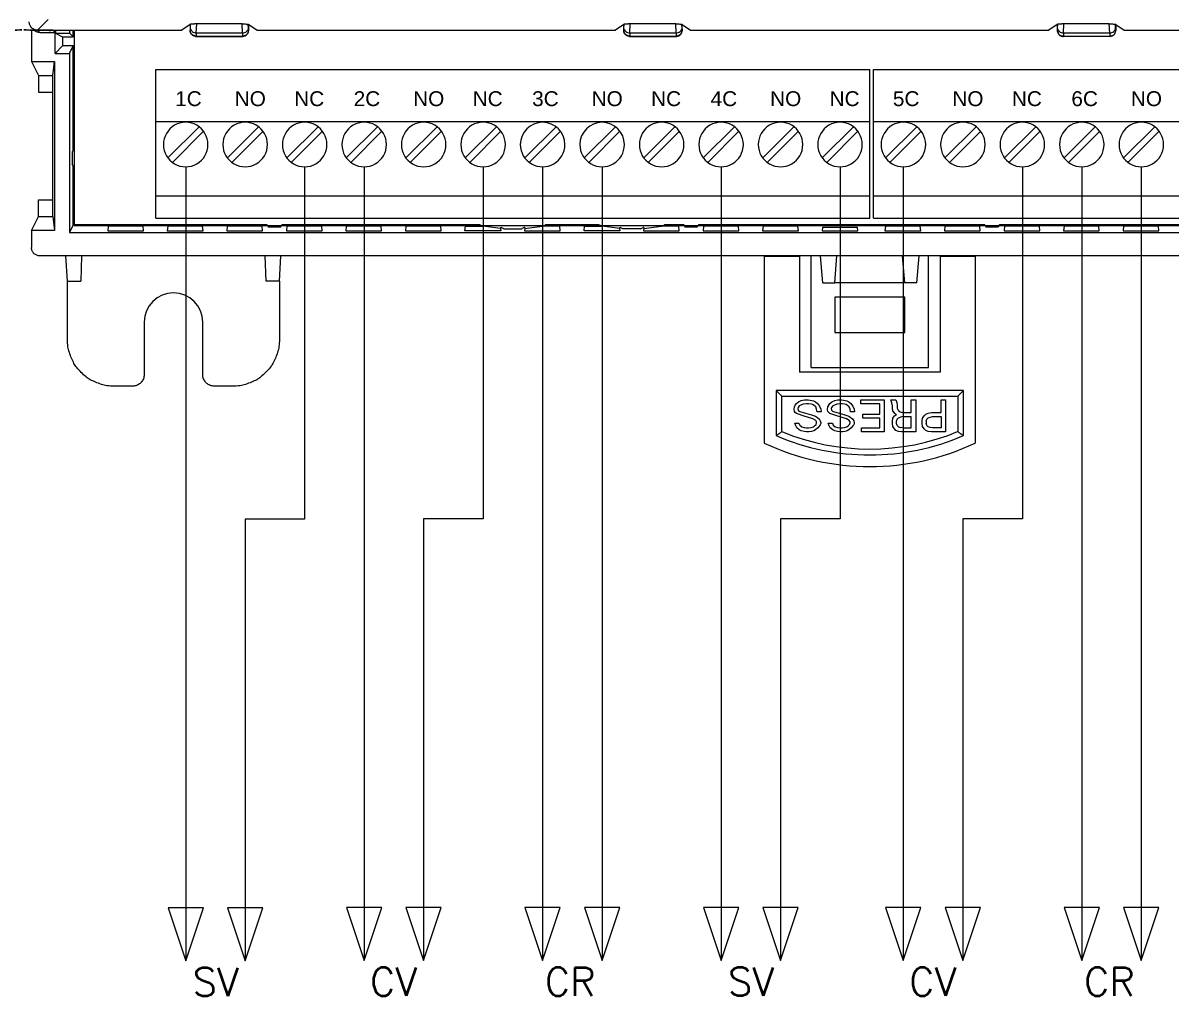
# Model space of a CAD drawing. Header units: inches. Extents: x 75782 to 87231, y -34126 to -18655.
# Drawn here: x 77329.1 to 77491.7, y -19840.6 to -19702.9 of the extents above; entities that cross this region are included whole.
import ezdxf
from ezdxf.enums import TextEntityAlignment as Align

# ---------------------------------------------------------------- set-up
doc = ezdxf.new("R2010")
doc.units = ezdxf.units.IN
doc.header["$MEASUREMENT"] = 0
doc.layers.add('A-Cables 220V', color=6, linetype='Continuous', lineweight=18)
doc.layers.add('COMPONENTES', color=251, linetype='Continuous', lineweight=18)
doc.styles.add('ARIAL', font='arial.ttf')
doc.styles.get("Standard").update_dxf_attribs({"font": 'ROMANS.SHX'})

# ---------------------------------------------------------------- blocks, each defined once
blk = doc.blocks.new('AK2-XM')
at = {"layer": 'COMPONENTES'}
for p, q in [((31780.46, 23261.06), (31781.96, 23262.56)), ((31802.07, 23261.85), (31800.9, 23261.06)), ((31802.15, 23261.9), (31802.07, 23261.85)), ((31802.07, 23261.85), (31802.07, 23261.01)), ((31802.11, 23261.26), (31802.15, 23261.9)), ((31802.94, 23260.68), (31803.01, 23261.94)), ((31809.43, 23261.94), (31803.01, 23261.94)), ((31809.5, 23260.68), (31809.43, 23261.94)), ((31810.33, 23261.26), (31810.3, 23261.9)), ((31810.3, 23261.9), (31810.37, 23261.85)), ((31810.37, 23261.85), (31811.55, 23261.06)), ((31810.37, 23261.01), (31810.37, 23261.85)), ((31863.46, 23261.85), (31862.28, 23261.06)), ((31863.54, 23261.9), (31863.46, 23261.85)), ((31863.46, 23261.01), (31863.46, 23261.85)), ((31863.5, 23261.26), (31863.54, 23261.9)), ((31864.33, 23260.68), (31864.4, 23261.94)), ((31870.82, 23261.94), (31864.4, 23261.94)), ((31870.89, 23260.68), (31870.82, 23261.94)), ((31871.68, 23261.9), (31871.76, 23261.85)), ((31871.72, 23261.26), (31871.68, 23261.9)), ((31871.76, 23261.85), (31872.94, 23261.06)), ((31871.76, 23261.01), (31871.76, 23261.85)), ((31924.85, 23261.85), (31923.67, 23261.06)), ((31924.92, 23261.9), (31924.85, 23261.85)), ((31924.85, 23261.85), (31924.85, 23261.01)), ((31924.89, 23261.26), (31924.92, 23261.9)), ((31925.72, 23260.68), (31925.79, 23261.94)), ((31932.21, 23261.94), (31925.79, 23261.94)), ((31932.28, 23260.68), (31932.21, 23261.94)), ((31933.07, 23261.9), (31933.15, 23261.85)), ((31933.11, 23261.26), (31933.07, 23261.9)), ((31933.15, 23261.85), (31934.32, 23261.06)), ((31933.15, 23261.85), (31933.15, 23261.01)), ((31779.63, 23261.06), (31779.63, 23256.63)), ((31780.46, 23261.06), (31800.9, 23261.06)), ((31782.62, 23261.06), (31780.46, 23261.06)), ((31780.46, 23261.06), (31780.79, 23260.73)), ((31780.79, 23260.73), (31782.95, 23260.73)), ((31782.95, 23260.73), (31782.62, 23261.06)), ((31782.95, 23257.76), (31782.95, 23260.73)), ((31783.03, 23261.06), (31783.03, 23260.63)), ((31783.03, 23260.63), (31785.02, 23260.63)), ((31783.03, 23260.63), (31784.02, 23260.13)), ((31784.02, 23260.13), (31785.52, 23260.13)), ((31784.02, 23260.13), (31784.02, 23258.83)), ((31785.02, 23261.06), (31785.02, 23260.63)), ((31785.02, 23260.63), (31785.52, 23260.13)), ((31785.52, 23260.13), (31785.52, 23261.06)), ((31785.66, 23261.06), (31785.66, 23233.4)), ((31802.07, 23261.01), (31802.09, 23261.02)), ((31802.9, 23260.18), (31802.91, 23260.19)), ((31802.9, 23260.18), (31809.54, 23260.18)), ((31802.91, 23260.19), (31809.53, 23260.19)), ((31802.94, 23260.68), (31809.5, 23260.68)), ((31809.54, 23260.18), (31809.53, 23260.19)), ((31810.37, 23261.01), (31810.36, 23261.02)), ((31811.55, 23261.06), (31862.28, 23261.06)), ((31863.46, 23261.01), (31863.47, 23261.02)), ((31864.29, 23260.18), (31864.3, 23260.19)), ((31864.29, 23260.18), (31870.93, 23260.18)), ((31864.3, 23260.19), (31870.92, 23260.19)), ((31864.33, 23260.68), (31870.89, 23260.68)), ((31870.93, 23260.18), (31870.92, 23260.19)), ((31871.76, 23261.01), (31871.75, 23261.02)), ((31872.94, 23261.06), (31923.67, 23261.06)), ((31924.85, 23261.01), (31924.86, 23261.02)), ((31925.68, 23260.18), (31925.69, 23260.19)), ((31932.32, 23260.18), (31925.68, 23260.18)), ((31925.69, 23260.19), (31932.31, 23260.19)), ((31925.72, 23260.68), (31932.28, 23260.68)), ((31932.32, 23260.18), (31932.31, 23260.19)), ((31933.15, 23261.01), (31933.13, 23261.02)), ((31934.32, 23261.06), (31985.06, 23261.06)), ((31784.02, 23258.83), (31782.95, 23257.76)), ((31785.52, 23258.83), (31784.02, 23258.83)), ((31784.98, 23257.76), (31785.52, 23258.83)), ((31785.52, 23243.98), (31785.52, 23258.83)), ((31779.63, 23256.63), (31782.86, 23256.63)), ((31779.63, 23256.63), (31780.62, 23254.63)), ((31782.62, 23254.63), (31782.86, 23256.63)), ((31782.86, 23256.63), (31782.86, 23232.69)), ((31782.95, 23257.76), (31784.98, 23257.76)), ((31784.98, 23257.76), (31784.98, 23232.44)), ((31797.24, 23255.5), (31898.3, 23255.5)), ((31797.24, 23234.45), (31797.24, 23255.5)), ((31898.3, 23234.45), (31898.3, 23255.5)), ((31898.85, 23255.5), (31999.91, 23255.5)), ((31898.85, 23234.45), (31898.85, 23255.5)), ((31780.62, 23254.63), (31782.62, 23254.63)), ((31780.62, 23254.63), (31780.62, 23252.28)), ((31782.62, 23252.28), (31782.62, 23254.63)), ((31780.62, 23252.28), (31782.62, 23252.28)), ((31782.62, 23237.03), (31782.62, 23252.28)), ((31797.24, 23237.61), (31797.24, 23251.29)), ((31898.3, 23237.61), (31898.3, 23251.29)), ((31898.85, 23237.61), (31898.85, 23251.29)), ((31797.24, 23248.13), (31898.3, 23248.13)), ((31798.92, 23242.98), (31803.35, 23247.4)), ((31799.56, 23242.34), (31803.98, 23246.77)), ((31807.35, 23242.98), (31811.77, 23247.4)), ((31807.98, 23242.34), (31812.4, 23246.77)), ((31815.77, 23242.98), (31820.19, 23247.4)), ((31816.4, 23242.34), (31820.82, 23246.77)), ((31824.19, 23242.98), (31828.61, 23247.4)), ((31824.82, 23242.34), (31829.24, 23246.77)), ((31832.61, 23242.98), (31837.03, 23247.4)), ((31833.24, 23242.34), (31837.67, 23246.77)), ((31841.03, 23242.98), (31845.46, 23247.4)), ((31841.67, 23242.34), (31846.09, 23246.77)), ((31849.46, 23242.98), (31853.88, 23247.4)), ((31850.09, 23242.34), (31854.51, 23246.77)), ((31857.88, 23242.98), (31862.3, 23247.4)), ((31858.51, 23242.34), (31862.93, 23246.77)), ((31866.3, 23242.98), (31870.72, 23247.4)), ((31866.93, 23242.34), (31871.35, 23246.77)), ((31874.72, 23242.98), (31879.14, 23247.4)), ((31875.35, 23242.34), (31879.78, 23246.77)), ((31883.14, 23242.98), (31887.57, 23247.4)), ((31883.78, 23242.34), (31888.2, 23246.77)), ((31891.57, 23242.98), (31895.99, 23247.4)), ((31892.2, 23242.34), (31896.62, 23246.77)), ((31898.85, 23248.13), (31999.91, 23248.13)), ((31900.53, 23242.98), (31904.95, 23247.4)), ((31901.16, 23242.34), (31905.58, 23246.77)), ((31908.95, 23242.98), (31913.37, 23247.4)), ((31909.58, 23242.34), (31914.01, 23246.77)), ((31917.37, 23242.98), (31921.8, 23247.4)), ((31918.01, 23242.34), (31922.43, 23246.77)), ((31925.8, 23242.98), (31930.22, 23247.4)), ((31926.43, 23242.34), (31930.85, 23246.77)), ((31934.22, 23242.98), (31938.64, 23247.4)), ((31934.85, 23242.34), (31939.27, 23246.77)), ((31785.52, 23243.98), (31785.37, 23243.83)), ((31785.37, 23243.83), (31785.37, 23242.08)), ((31785.52, 23241.93), (31785.37, 23242.08)), ((31785.52, 23233.51), (31785.52, 23241.93)), ((31780.62, 23237.03), (31782.62, 23237.03)), ((31780.62, 23234.68), (31780.62, 23237.03)), ((31782.62, 23234.68), (31782.62, 23237.03)), ((31797.24, 23237.61), (31898.3, 23237.61)), ((31898.85, 23237.61), (31999.91, 23237.61)), ((31779.63, 23232.69), (31780.62, 23234.68)), ((31780.62, 23234.68), (31782.62, 23234.68)), ((31782.62, 23234.68), (31782.86, 23232.69)), ((31797.24, 23234.45), (31898.3, 23234.45)), ((31898.85, 23234.45), (31999.91, 23234.45)), ((31782.86, 23232.69), (31779.63, 23232.69)), ((31779.63, 23232.69), (31779.63, 23230.28)), ((31785.52, 23233.51), (31784.98, 23232.44)), ((31784.98, 23232.44), (31898.4, 23232.44)), ((31813, 23233.51), (31785.52, 23233.51)), ((31785.66, 23233.4), (31898.3, 23233.4)), ((31790.48, 23233.33), (31790.42, 23232.66)), ((31790.42, 23232.66), (31795.48, 23232.66)), ((31795.42, 23233.33), (31790.48, 23233.33)), ((31795.48, 23232.66), (31795.42, 23233.33)), ((31798.91, 23233.33), (31798.85, 23232.66)), ((31798.85, 23232.66), (31803.91, 23232.66)), ((31803.85, 23233.33), (31798.91, 23233.33)), ((31803.91, 23232.66), (31803.85, 23233.33)), ((31807.33, 23233.33), (31807.28, 23232.66)), ((31807.28, 23232.66), (31812.33, 23232.66)), ((31812.28, 23233.33), (31807.33, 23233.33)), ((31812.33, 23232.66), (31812.28, 23233.33)), ((31813, 23233.51), (31813.14, 23233.22)), ((31813.14, 23233.22), (31814.9, 23233.22)), ((31815.04, 23233.51), (31814.9, 23233.22)), ((31843.08, 23233.51), (31815.04, 23233.51)), ((31815.76, 23233.33), (31815.7, 23232.66)), ((31815.7, 23232.66), (31820.76, 23232.66)), ((31820.71, 23233.33), (31815.76, 23233.33)), ((31820.76, 23232.66), (31820.71, 23233.33)), ((31824.19, 23233.33), (31824.13, 23232.66)), ((31824.13, 23232.66), (31829.19, 23232.66)), ((31829.13, 23233.33), (31824.19, 23233.33)), ((31829.19, 23232.66), (31829.13, 23233.33)), ((31832.62, 23233.33), (31832.56, 23232.66)), ((31832.56, 23232.66), (31837.62, 23232.66)), ((31837.56, 23233.33), (31832.62, 23233.33)), ((31837.62, 23232.66), (31837.56, 23233.33)), ((31840.99, 23232.66), (31841.05, 23233.33)), ((31846.05, 23232.66), (31840.99, 23232.66)), ((31841.05, 23233.33), (31843.54, 23233.33)), ((31843.54, 23233.33), (31843.08, 23233.51)), ((31846.02, 23233), (31843.54, 23233.33)), ((31846.01, 23233.11), (31846.02, 23233)), ((31846.01, 23233.11), (31846.12, 23233.11)), ((31846.02, 23233), (31846.05, 23232.66)), ((31846.5, 23232.96), (31846.12, 23233.11)), ((31846.5, 23232.96), (31848.97, 23232.96)), ((31848.97, 23232.96), (31849.34, 23233.11)), ((31849.46, 23233.11), (31849.34, 23233.11)), ((31849.45, 23233), (31849.42, 23232.66)), ((31849.42, 23232.66), (31854.48, 23232.66)), ((31849.45, 23233), (31851.93, 23233.33)), ((31849.46, 23233.11), (31849.45, 23233)), ((31851.93, 23233.33), (31852.38, 23233.51)), ((31854.42, 23233.33), (31851.93, 23233.33)), ((31859.94, 23233.51), (31852.38, 23233.51)), ((31854.48, 23232.66), (31854.42, 23233.33)), ((31857.85, 23232.66), (31857.91, 23233.33)), ((31862.91, 23232.66), (31857.85, 23232.66)), ((31857.91, 23233.33), (31860.39, 23233.33)), ((31860.39, 23233.33), (31859.94, 23233.51)), ((31862.88, 23233), (31860.39, 23233.33)), ((31862.87, 23233.11), (31862.88, 23233)), ((31862.87, 23233.11), (31862.98, 23233.11)), ((31862.88, 23233), (31862.91, 23232.66)), ((31863.35, 23232.96), (31862.98, 23233.11)), ((31865.83, 23232.96), (31863.35, 23232.96)), ((31865.83, 23232.96), (31866.2, 23233.11)), ((31866.31, 23233.11), (31866.2, 23233.11)), ((31866.3, 23233), (31866.28, 23232.66)), ((31866.28, 23232.66), (31871.33, 23232.66)), ((31866.3, 23233), (31868.79, 23233.33)), ((31866.31, 23233.11), (31866.3, 23233)), ((31868.79, 23233.33), (31869.24, 23233.51)), ((31871.28, 23233.33), (31868.79, 23233.33)), ((31872, 23233.51), (31869.24, 23233.51)), ((31871.33, 23232.66), (31871.28, 23233.33)), ((31872, 23233.51), (31872.14, 23233.22)), ((31872.14, 23233.22), (31873.89, 23233.22)), ((31874.04, 23233.51), (31873.89, 23233.22)), ((31898.4, 23233.51), (31874.04, 23233.51)), ((31874.76, 23233.33), (31874.7, 23232.66)), ((31874.7, 23232.66), (31879.76, 23232.66)), ((31879.7, 23233.33), (31874.76, 23233.33)), ((31879.76, 23232.66), (31879.7, 23233.33)), ((31883.19, 23233.33), (31883.13, 23232.66)), ((31883.13, 23232.66), (31888.19, 23232.66)), ((31888.13, 23233.33), (31883.19, 23233.33)), ((31886.59, 23232.44), (32000, 23232.44)), ((31914.61, 23233.51), (31887.12, 23233.51)), ((31887.27, 23233.4), (31999.91, 23233.4)), ((31888.19, 23232.66), (31888.13, 23233.33)), ((31891.6, 23233.13), (31891.56, 23232.66)), ((31891.56, 23232.66), (31896.62, 23232.66)), ((31896.58, 23233.13), (31891.6, 23233.13)), ((31896.62, 23232.66), (31896.58, 23233.13)), ((31900.51, 23233.33), (31900.45, 23232.66)), ((31900.45, 23232.66), (31905.51, 23232.66)), ((31905.45, 23233.33), (31900.51, 23233.33)), ((31905.51, 23232.66), (31905.45, 23233.33)), ((31908.94, 23233.33), (31908.88, 23232.66)), ((31908.88, 23232.66), (31913.94, 23232.66)), ((31913.88, 23233.33), (31908.94, 23233.33)), ((31913.94, 23232.66), (31913.88, 23233.33)), ((31914.61, 23233.51), (31914.75, 23233.22)), ((31914.75, 23233.22), (31916.5, 23233.22)), ((31916.65, 23233.51), (31916.5, 23233.22)), ((31944.69, 23233.51), (31916.65, 23233.51)), ((31917.37, 23233.33), (31917.31, 23232.66)), ((31917.31, 23232.66), (31922.37, 23232.66)), ((31922.31, 23233.33), (31917.37, 23233.33)), ((31922.37, 23232.66), (31922.31, 23233.33)), ((31925.8, 23233.33), (31925.74, 23232.66)), ((31925.74, 23232.66), (31930.8, 23232.66)), ((31930.74, 23233.33), (31925.8, 23233.33)), ((31930.8, 23232.66), (31930.74, 23233.33)), ((31934.23, 23233.33), (31934.17, 23232.66)), ((31934.17, 23232.66), (31939.23, 23232.66)), ((31939.17, 23233.33), (31934.23, 23233.33)), ((31939.23, 23232.66), (31939.17, 23233.33)), ((32015.82, 23229.12), (31780.79, 23229.12)), ((31784.72, 23225.52), (31784.5, 23229.12)), ((31786.72, 23229.12), (31786.6, 23225.52)), ((31812.84, 23225.52), (31812.71, 23229.12)), ((31814.72, 23225.52), (31814.94, 23229.12)), ((31883.37, 23229.07), (31883.37, 23202.61)), ((31883.37, 23229.07), (31888.35, 23229.07)), ((31888.35, 23229.07), (31888.35, 23212.66)), ((31890.01, 23213.31), (31890.01, 23229.22)), ((31891.67, 23225.32), (31891.34, 23229.12)), ((31893.33, 23225.32), (31893.66, 23229.12)), ((31903.28, 23225.32), (31902.95, 23229.12)), ((31904.94, 23225.32), (31905.27, 23229.12)), ((31906.6, 23213.31), (31906.6, 23229.22)), ((31908.26, 23229.07), (31908.26, 23212.66)), ((31908.26, 23229.07), (31913.24, 23229.07)), ((31913.24, 23229.07), (31913.24, 23202.61)), ((31784.72, 23217.3), (31784.72, 23225.52)), ((31784.72, 23225.52), (31786.6, 23225.52)), ((31814.72, 23225.52), (31812.84, 23225.52)), ((31814.72, 23225.52), (31814.72, 23217.3)), ((31891.67, 23225.32), (31893.33, 23225.32)), ((31903.28, 23225.32), (31893.33, 23225.32)), ((31904.94, 23225.32), (31903.28, 23225.32)), ((31903.28, 23223.25), (31893.33, 23223.25)), ((31893.33, 23223.25), (31893.33, 23218.27)), ((31903.28, 23218.27), (31903.28, 23223.25)), ((31795.57, 23219.73), (31795.57, 23212.33)), ((31803.87, 23212.33), (31803.87, 23219.73)), ((31893.33, 23218.27), (31903.28, 23218.27)), ((31908.26, 23212.66), (31888.35, 23212.66)), ((31890.01, 23213.31), (31906.6, 23213.31)), ((31793.91, 23210.67), (31791.35, 23210.67)), ((31808.09, 23210.67), (31805.52, 23210.67)), ((31911.58, 23210.08), (31885.03, 23210.08)), ((31885.03, 23210.08), (31885.03, 23203.69)), ((31885.03, 23210.08), (31885.86, 23209.25)), ((31911.58, 23210.08), (31910.75, 23209.25)), ((31911.58, 23203.69), (31911.58, 23210.08)), ((31885.86, 23209.25), (31910.75, 23209.25)), ((31885.86, 23204.24), (31885.86, 23209.25)), ((31887.58, 23207.38), (31887.64, 23207.73)), ((31887.64, 23207.73), (31887.75, 23208.01)), ((31887.75, 23208.01), (31887.92, 23208.24)), ((31887.92, 23208.24), (31888.21, 23208.47)), ((31888.32, 23207.9), (31888.15, 23207.67)), ((31888.21, 23208.47), (31888.61, 23208.64)), ((31888.55, 23208.01), (31888.32, 23207.9)), ((31888.89, 23208.13), (31888.55, 23208.01)), ((31888.61, 23208.64), (31889.06, 23208.75)), ((31889.35, 23208.18), (31888.89, 23208.13)), ((31889.06, 23208.75), (31889.58, 23208.75)), ((31889.64, 23208.18), (31889.35, 23208.18)), ((31889.58, 23208.75), (31889.86, 23208.7)), ((31889.98, 23208.13), (31889.64, 23208.18)), ((31889.86, 23208.7), (31890.32, 23208.58)), ((31890.21, 23208.07), (31889.98, 23208.13)), ((31890.43, 23207.95), (31890.21, 23208.07)), ((31890.32, 23208.58), (31890.6, 23208.47)), ((31890.66, 23207.73), (31890.43, 23207.95)), ((31890.6, 23208.47), (31890.89, 23208.24)), ((31890.78, 23207.44), (31890.66, 23207.73)), ((31890.89, 23208.24), (31891.18, 23207.84)), ((31891.18, 23207.84), (31891.35, 23207.44)), ((31892.32, 23207.38), (31892.37, 23207.73)), ((31892.37, 23207.73), (31892.49, 23208.01)), ((31892.49, 23208.01), (31892.66, 23208.24)), ((31892.66, 23208.24), (31892.94, 23208.47)), ((31893.06, 23207.9), (31892.89, 23207.67)), ((31892.94, 23208.47), (31893.34, 23208.64)), ((31893.29, 23208.01), (31893.06, 23207.9)), ((31893.63, 23208.13), (31893.29, 23208.01)), ((31893.34, 23208.64), (31893.8, 23208.75)), ((31894.08, 23208.18), (31893.63, 23208.13)), ((31893.8, 23208.75), (31894.31, 23208.75)), ((31894.37, 23208.18), (31894.08, 23208.18)), ((31894.31, 23208.75), (31894.6, 23208.7)), ((31894.71, 23208.13), (31894.37, 23208.18)), ((31894.6, 23208.7), (31895.05, 23208.58)), ((31894.94, 23208.07), (31894.71, 23208.13)), ((31895.17, 23207.95), (31894.94, 23208.07)), ((31895.05, 23208.58), (31895.34, 23208.47)), ((31895.4, 23207.73), (31895.17, 23207.95)), ((31895.34, 23208.47), (31895.62, 23208.24)), ((31895.51, 23207.44), (31895.4, 23207.73)), ((31895.62, 23208.24), (31895.91, 23207.84)), ((31895.91, 23207.84), (31896.08, 23207.44)), ((31897.05, 23208.18), (31897.05, 23208.75)), ((31897.05, 23208.75), (31900.36, 23208.75)), ((31899.73, 23208.18), (31897.05, 23208.18)), ((31899.73, 23206.7), (31899.73, 23208.18)), ((31900.36, 23208.75), (31900.36, 23204.19)), ((31901.27, 23208.75), (31902.01, 23208.75)), ((31901.44, 23208.3), (31901.27, 23208.75)), ((31901.5, 23207.9), (31901.44, 23208.3)), ((31901.5, 23207.56), (31901.5, 23207.9)), ((31902.01, 23208.75), (31902.13, 23208.35)), ((31902.13, 23208.35), (31902.18, 23207.9)), ((31902.18, 23207.9), (31902.18, 23207.56)), ((31904.18, 23206.93), (31904.18, 23208.75)), ((31904.18, 23208.75), (31904.81, 23208.75)), ((31904.81, 23208.75), (31904.81, 23204.19)), ((31908.4, 23206.93), (31908.4, 23208.75)), ((31908.4, 23208.75), (31909.03, 23208.75)), ((31909.03, 23208.75), (31909.03, 23204.19)), ((31910.75, 23209.25), (31910.75, 23204.24)), ((31887.64, 23207.1), (31887.58, 23207.38)), ((31887.75, 23206.93), (31887.64, 23207.1)), ((31887.92, 23206.81), (31887.75, 23206.93)), ((31888.21, 23206.7), (31887.92, 23206.81)), ((31888.15, 23207.67), (31888.1, 23207.5)), ((31888.1, 23207.5), (31888.15, 23207.27)), ((31888.15, 23207.27), (31888.27, 23207.16)), ((31888.89, 23206.47), (31888.21, 23206.7)), ((31888.27, 23207.16), (31888.55, 23207.04)), ((31888.55, 23207.04), (31889.41, 23206.81)), ((31890.26, 23206.07), (31888.89, 23206.47)), ((31889.41, 23206.81), (31890.03, 23206.64)), ((31890.03, 23206.64), (31890.6, 23206.41)), ((31890.66, 23205.84), (31890.26, 23206.07)), ((31890.6, 23206.41), (31891.12, 23206.07)), ((31890.83, 23207.04), (31890.78, 23207.44)), ((31891.4, 23207.04), (31890.83, 23207.04)), ((31891.12, 23206.07), (31891.29, 23205.79)), ((31891.35, 23207.44), (31891.4, 23207.04)), ((31892.37, 23207.1), (31892.32, 23207.38)), ((31892.49, 23206.93), (31892.37, 23207.1)), ((31892.66, 23206.81), (31892.49, 23206.93)), ((31892.94, 23206.7), (31892.66, 23206.81)), ((31892.89, 23207.67), (31892.83, 23207.5)), ((31892.83, 23207.5), (31892.89, 23207.27)), ((31892.89, 23207.27), (31893, 23207.16)), ((31893.63, 23206.47), (31892.94, 23206.7)), ((31893, 23207.16), (31893.29, 23207.04)), ((31893.29, 23207.04), (31894.14, 23206.81)), ((31895, 23206.07), (31893.63, 23206.47)), ((31894.14, 23206.81), (31894.77, 23206.64)), ((31894.77, 23206.64), (31895.34, 23206.41)), ((31895.4, 23205.84), (31895, 23206.07)), ((31895.34, 23206.41), (31895.85, 23206.07)), ((31895.57, 23207.04), (31895.51, 23207.44)), ((31896.14, 23207.04), (31895.57, 23207.04)), ((31895.85, 23206.07), (31896.02, 23205.79)), ((31896.08, 23207.44), (31896.14, 23207.04)), ((31897.33, 23206.13), (31897.33, 23206.7)), ((31897.33, 23206.7), (31899.73, 23206.7)), ((31899.73, 23206.13), (31897.33, 23206.13)), ((31899.73, 23204.76), (31899.73, 23206.13)), ((31901.56, 23207.16), (31901.5, 23207.56)), ((31901.5, 23205.73), (31901.56, 23206.13)), ((31901.56, 23207.16), (31901.78, 23206.81)), ((31901.56, 23206.13), (31901.78, 23206.47)), ((31902.07, 23206.64), (31901.78, 23206.81)), ((31901.78, 23206.47), (31902.07, 23206.64)), ((31902.18, 23207.56), (31902.3, 23207.27)), ((31902.35, 23206.19), (31902.18, 23206.02)), ((31902.3, 23207.27), (31902.47, 23207.1)), ((31902.35, 23206.19), (31902.64, 23206.3)), ((31902.47, 23207.1), (31902.75, 23206.99)), ((31902.98, 23206.36), (31902.64, 23206.3)), ((31902.75, 23206.99), (31903.09, 23206.93)), ((31902.98, 23206.36), (31904.18, 23206.36)), ((31903.09, 23206.93), (31904.18, 23206.93)), ((31904.18, 23204.76), (31904.18, 23206.36)), ((31905.72, 23205.73), (31905.78, 23206.13)), ((31905.78, 23206.13), (31906, 23206.47)), ((31906, 23206.47), (31906.23, 23206.7)), ((31906.23, 23206.7), (31906.57, 23206.87)), ((31906.4, 23206.02), (31906.57, 23206.19)), ((31906.57, 23206.87), (31907.03, 23206.93)), ((31906.57, 23206.19), (31906.86, 23206.3)), ((31906.86, 23206.3), (31907.2, 23206.36)), ((31907.03, 23206.93), (31908.4, 23206.93)), ((31907.2, 23206.36), (31908.4, 23206.36)), ((31908.4, 23206.36), (31908.4, 23204.76)), ((31887.7, 23205.45), (31888.27, 23205.45)), ((31887.81, 23205.05), (31887.7, 23205.45)), ((31887.98, 23204.76), (31887.81, 23205.05)), ((31888.32, 23204.48), (31887.98, 23204.76)), ((31888.27, 23205.45), (31888.38, 23205.16)), ((31888.61, 23204.36), (31888.32, 23204.48)), ((31888.38, 23205.16), (31888.67, 23204.93)), ((31888.67, 23204.93), (31889.01, 23204.82)), ((31889.01, 23204.82), (31889.35, 23204.76)), ((31889.35, 23204.76), (31889.64, 23204.76)), ((31889.64, 23204.76), (31889.98, 23204.82)), ((31889.98, 23204.82), (31890.32, 23204.93)), ((31890.32, 23204.93), (31890.49, 23205.05)), ((31890.6, 23204.48), (31890.38, 23204.36)), ((31890.49, 23205.05), (31890.72, 23205.27)), ((31890.95, 23204.76), (31890.6, 23204.48)), ((31890.78, 23205.62), (31890.66, 23205.84)), ((31890.72, 23205.27), (31890.78, 23205.5)), ((31890.78, 23205.5), (31890.78, 23205.62)), ((31891.18, 23205.05), (31890.95, 23204.76)), ((31891.29, 23205.22), (31891.18, 23205.05)), ((31891.29, 23205.79), (31891.35, 23205.5)), ((31891.35, 23205.39), (31891.29, 23205.22)), ((31891.35, 23205.5), (31891.35, 23205.39)), ((31892.54, 23205.05), (31892.43, 23205.45)), ((31892.43, 23205.45), (31893, 23205.45)), ((31892.71, 23204.76), (31892.54, 23205.05)), ((31893.06, 23204.48), (31892.71, 23204.76)), ((31893, 23205.45), (31893.11, 23205.16)), ((31893.34, 23204.36), (31893.06, 23204.48)), ((31893.11, 23205.16), (31893.4, 23204.93)), ((31893.4, 23204.93), (31893.74, 23204.82)), ((31893.74, 23204.82), (31894.08, 23204.76)), ((31894.08, 23204.76), (31894.37, 23204.76)), ((31894.37, 23204.76), (31894.71, 23204.82)), ((31894.71, 23204.82), (31895.05, 23204.93)), ((31895.05, 23204.93), (31895.22, 23205.05)), ((31895.34, 23204.48), (31895.11, 23204.36)), ((31895.22, 23205.05), (31895.45, 23205.27)), ((31895.68, 23204.76), (31895.34, 23204.48)), ((31895.51, 23205.62), (31895.4, 23205.84)), ((31895.45, 23205.27), (31895.51, 23205.5)), ((31895.51, 23205.5), (31895.51, 23205.62)), ((31895.91, 23205.05), (31895.68, 23204.76)), ((31896.02, 23205.22), (31895.91, 23205.05)), ((31896.02, 23205.79), (31896.08, 23205.5)), ((31896.08, 23205.39), (31896.02, 23205.22)), ((31896.08, 23205.5), (31896.08, 23205.39)), ((31897.11, 23204.19), (31897.11, 23204.76)), ((31897.11, 23204.76), (31899.73, 23204.76)), ((31901.5, 23205.39), (31901.5, 23205.73)), ((31901.56, 23204.99), (31901.5, 23205.39)), ((31901.78, 23204.65), (31901.56, 23204.99)), ((31902.01, 23204.42), (31901.78, 23204.65)), ((31902.07, 23205.73), (31902.18, 23206.02)), ((31902.07, 23205.39), (31902.07, 23205.73)), ((31902.18, 23205.1), (31902.07, 23205.39)), ((31902.35, 23204.93), (31902.18, 23205.1)), ((31902.35, 23204.93), (31902.64, 23204.82)), ((31902.98, 23204.76), (31902.64, 23204.82)), ((31902.98, 23204.76), (31904.18, 23204.76)), ((31905.72, 23205.39), (31905.72, 23205.73)), ((31905.78, 23204.99), (31905.72, 23205.39)), ((31906, 23204.65), (31905.78, 23204.99)), ((31906.23, 23204.42), (31906, 23204.65)), ((31906.29, 23205.73), (31906.4, 23206.02)), ((31906.29, 23205.73), (31906.29, 23205.39)), ((31906.4, 23205.1), (31906.29, 23205.39)), ((31906.57, 23204.93), (31906.4, 23205.1)), ((31906.86, 23204.82), (31906.57, 23204.93)), ((31907.2, 23204.76), (31906.86, 23204.82)), ((31908.4, 23204.76), (31907.2, 23204.76)), ((31889.01, 23204.25), (31888.61, 23204.36)), ((31889.35, 23204.19), (31889.01, 23204.25)), ((31889.69, 23204.19), (31889.35, 23204.19)), ((31890.03, 23204.25), (31889.69, 23204.19)), ((31890.38, 23204.36), (31890.03, 23204.25)), ((31893.74, 23204.25), (31893.34, 23204.36)), ((31894.08, 23204.19), (31893.74, 23204.25)), ((31894.43, 23204.19), (31894.08, 23204.19)), ((31894.77, 23204.25), (31894.43, 23204.19)), ((31895.11, 23204.36), (31894.77, 23204.25)), ((31900.36, 23204.19), (31897.11, 23204.19)), ((31902.35, 23204.25), (31902.01, 23204.42)), ((31902.81, 23204.19), (31902.35, 23204.25)), ((31904.81, 23204.19), (31902.81, 23204.19)), ((31906.57, 23204.25), (31906.23, 23204.42)), ((31907.03, 23204.19), (31906.57, 23204.25)), ((31909.03, 23204.19), (31907.03, 23204.19))]:
    blk.add_line(p, q, dxfattribs=at)
for centre, major_axis, start_param, end_param in [((31801.45, 23244.87), (2.23, 2.23), 5.497787, 8.63938), ((31809.87, 23244.87), (2.23, 2.23), 5.497787, 8.63938), ((31818.29, 23244.87), (2.23, 2.23), 5.497787, 8.63938), ((31826.72, 23244.87), (2.23, 2.23), 5.497787, 8.63938), ((31835.14, 23244.87), (2.23, 2.23), 5.497787, 8.63938), ((31843.56, 23244.87), (2.23, 2.23), 5.497787, 8.63938), ((31851.98, 23244.87), (-2.23, 2.23), 3.926991, 7.068583), ((31860.41, 23244.87), (-2.23, 2.23), 3.926991, 7.068583), ((31868.83, 23244.87), (2.23, 2.23), 5.497787, 8.63938), ((31877.25, 23244.87), (2.23, 2.23), 5.497787, 8.63938), ((31885.67, 23244.87), (2.23, 2.23), 5.497787, 8.63938), ((31894.09, 23244.87), (2.23, 2.23), 5.497787, 8.63938), ((31903.06, 23244.87), (2.23, 2.23), 5.497787, 8.63938), ((31911.48, 23244.87), (2.23, 2.23), 5.497787, 8.63938), ((31919.9, 23244.87), (2.23, 2.23), 5.497787, 8.63938), ((31928.32, 23244.87), (2.23, 2.23), 5.497787, 8.63938), ((31936.75, 23244.87), (2.23, 2.23), 5.497787, 8.63938), ((31801.45, 23244.87), (2.23, 2.23), 2.356194, 5.497787), ((31809.87, 23244.87), (2.23, 2.23), 2.356194, 5.497787), ((31818.29, 23244.87), (2.23, 2.23), 2.356194, 5.497787), ((31826.72, 23244.87), (2.23, 2.23), 2.356194, 5.497787), ((31835.14, 23244.87), (-2.23, 2.23), 0.785398, 3.926991), ((31843.56, 23244.87), (2.23, 2.23), 2.356194, 5.497787), ((31851.98, 23244.87), (-2.23, 2.23), 0.785398, 3.926991), ((31860.41, 23244.87), (2.23, 2.23), 2.356194, 5.497787), ((31868.83, 23244.87), (2.23, 2.23), 2.356194, 5.497787), ((31877.25, 23244.87), (2.23, 2.23), 2.356194, 5.497787), ((31885.67, 23244.87), (2.23, 2.23), 2.356194, 5.497787), ((31894.09, 23244.87), (2.23, 2.23), 2.356194, 5.497787), ((31903.06, 23244.87), (2.23, 2.23), 2.356194, 5.497787), ((31911.48, 23244.87), (2.23, 2.23), 2.356194, 5.497787), ((31919.9, 23244.87), (2.23, 2.23), 2.356194, 5.497787), ((31928.32, 23244.87), (2.23, 2.23), 2.356194, 5.497787), ((31936.75, 23244.87), (-2.23, 2.23), 0.785398, 3.926991), ((31799.72, 23219.73), (-2.93, 2.93), 3.926991, 7.068583), ((31898.3, 23234.55), (-23.76, 23.76), 1.950059, 2.76233), ((31898.3, 23234.55), (-23.17, 23.17), 1.966672, 2.745717), ((31898.3, 23234.55), (-24.93, 24.93), 1.918857, 2.793532)]:
    blk.add_ellipse(centre, major_axis=major_axis, ratio=1, start_param=start_param, end_param=end_param, dxfattribs=at)
for points, knots in [([(31780.46, 23261.06), (31780.38, 23261.06), (31780.23, 23261.07), (31780.03, 23261.14), (31779.85, 23261.24), (31779.72, 23261.32), (31779.63, 23261.39), (31779.55, 23261.48), (31779.47, 23261.62), (31779.38, 23261.79), (31779.3, 23262), (31779.3, 23262.14), (31779.3, 23262.22)], [0, 0, 0, 0, 0.273484, 0.487793, 0.721609, 0.93584, 1.02062, 1.1054, 1.319632, 1.553447, 1.767756, 2.04124, 2.04124, 2.04124, 2.04124]), ([(31803.01, 23261.94), (31803, 23261.94), (31802.98, 23261.94), (31802.96, 23261.94), (31802.94, 23261.94), (31802.93, 23261.94), (31802.91, 23261.94), (31802.87, 23261.94), (31802.83, 23261.94), (31802.77, 23261.94), (31802.71, 23261.94), (31802.67, 23261.93), (31802.64, 23261.93), (31802.63, 23261.93), (31802.61, 23261.93), (31802.59, 23261.93), (31802.56, 23261.93), (31802.53, 23261.93), (31802.5, 23261.93), (31802.47, 23261.93), (31802.44, 23261.93), (31802.42, 23261.93), (31802.4, 23261.92), (31802.38, 23261.92), (31802.36, 23261.92), (31802.33, 23261.92), (31802.3, 23261.92), (31802.28, 23261.92), (31802.26, 23261.91), (31802.24, 23261.91), (31802.22, 23261.91), (31802.2, 23261.91), (31802.19, 23261.91), (31802.17, 23261.91), (31802.16, 23261.9), (31802.16, 23261.9), (31802.16, 23261.9), (31802.15, 23261.9), (31802.15, 23261.9), (31802.15, 23261.9), (31802.15, 23261.9)], [0, 0, 0, 0, 0.0380853, 0.0643883, 0.0743339, 0.0841725, 0.1110232, 0.1430109, 0.1981567, 0.2583762, 0.3336642, 0.3956421, 0.4102855, 0.4249895, 0.4472656, 0.4719427, 0.4981627, 0.5252556, 0.5673489, 0.6104794, 0.6400925, 0.666071, 0.6816242, 0.6979172, 0.7305892, 0.7663845, 0.7954994, 0.822706, 0.8432929, 0.864254, 0.8852474, 0.9066629, 0.922306, 0.9374895, 0.9458745, 0.9530982, 0.9554406, 0.957911, 0.9614698, 0.9657258, 0.9657258, 0.9657258, 0.9657258]), ([(31809.43, 23261.94), (31809.63, 23261.94), (31809.92, 23261.94), (31810.2, 23261.91), (31810.3, 23261.9)], [0, 0, 0, 0, 0.6459799, 0.9648032, 0.9648032, 0.9648032, 0.9648032]), ([(31864.4, 23261.94), (31864.39, 23261.94), (31864.37, 23261.94), (31864.35, 23261.94), (31864.33, 23261.94), (31864.32, 23261.94), (31864.3, 23261.94), (31864.26, 23261.94), (31864.22, 23261.94), (31864.16, 23261.94), (31864.1, 23261.94), (31864.06, 23261.93), (31864.02, 23261.93), (31864, 23261.93), (31863.98, 23261.93), (31863.96, 23261.93), (31863.94, 23261.93), (31863.92, 23261.93), (31863.89, 23261.93), (31863.86, 23261.93), (31863.83, 23261.93), (31863.81, 23261.93), (31863.79, 23261.92), (31863.77, 23261.92), (31863.72, 23261.92), (31863.66, 23261.92), (31863.61, 23261.91), (31863.58, 23261.91), (31863.56, 23261.9), (31863.55, 23261.9), (31863.54, 23261.9), (31863.54, 23261.9), (31863.54, 23261.9), (31863.54, 23261.9), (31863.54, 23261.9)], [0, 0, 0, 0, 0.0352942, 0.0610532, 0.0726608, 0.0840812, 0.1114906, 0.1432889, 0.1980219, 0.2570198, 0.3300017, 0.3956954, 0.4214239, 0.4466071, 0.4694508, 0.4915677, 0.5070046, 0.5231929, 0.5642276, 0.6095419, 0.6396918, 0.6638018, 0.6764702, 0.6894844, 0.7533734, 0.8325137, 0.8847367, 0.9288723, 0.9437687, 0.9548537, 0.9564011, 0.9583008, 0.9615732, 0.9657892, 0.9657892, 0.9657892, 0.9657892]), ([(31870.82, 23261.94), (31871.02, 23261.94), (31871.3, 23261.94), (31871.59, 23261.91), (31871.68, 23261.9)], [0, 0, 0, 0, 0.6459799, 0.9648032, 0.9648032, 0.9648032, 0.9648032]), ([(31925.79, 23261.94), (31925.78, 23261.94), (31925.76, 23261.94), (31925.74, 23261.94), (31925.72, 23261.94), (31925.7, 23261.94), (31925.66, 23261.94), (31925.6, 23261.94), (31925.54, 23261.94), (31925.5, 23261.94), (31925.47, 23261.93), (31925.44, 23261.93), (31925.42, 23261.93), (31925.41, 23261.93), (31925.39, 23261.93), (31925.36, 23261.93), (31925.34, 23261.93), (31925.31, 23261.93), (31925.28, 23261.93), (31925.26, 23261.93), (31925.23, 23261.93), (31925.21, 23261.93), (31925.19, 23261.93), (31925.16, 23261.92), (31925.11, 23261.92), (31925.05, 23261.92), (31925, 23261.91), (31924.96, 23261.91), (31924.94, 23261.9), (31924.94, 23261.9), (31924.93, 23261.9), (31924.93, 23261.9), (31924.93, 23261.9), (31924.93, 23261.9), (31924.92, 23261.9)], [0, 0, 0, 0, 0.0350276, 0.0589202, 0.0684149, 0.0779537, 0.138618, 0.2170787, 0.2753862, 0.3275305, 0.3590296, 0.3882882, 0.4054112, 0.4230535, 0.4471006, 0.4725592, 0.5000329, 0.5276886, 0.5600518, 0.5926518, 0.6219083, 0.6481477, 0.6683952, 0.689347, 0.7562793, 0.8334478, 0.8848621, 0.9289375, 0.9438322, 0.9546407, 0.9559906, 0.9576927, 0.9612206, 0.9657864, 0.9657864, 0.9657864, 0.9657864]), ([(31932.21, 23261.94), (31932.4, 23261.94), (31932.69, 23261.94), (31932.98, 23261.91), (31933.07, 23261.9)], [0, 0, 0, 0, 0.6459799, 0.9648032, 0.9648032, 0.9648032, 0.9648032]), ([(31780.79, 23260.73), (31780.73, 23260.73), (31780.62, 23260.74), (31780.48, 23260.77), (31780.35, 23260.82), (31780.22, 23260.88), (31780.09, 23260.95), (31780.02, 23261.02), (31779.98, 23261.06)], [0, 0, 0, 0, 0.1099948, 0.1914019, 0.2754326, 0.3594664, 0.4409196, 0.541812, 0.541812, 0.541812, 0.541812]), ([(31802.9, 23260.18), (31802.88, 23260.18), (31802.83, 23260.18), (31802.77, 23260.19), (31802.74, 23260.2), (31802.73, 23260.2), (31802.71, 23260.21), (31802.69, 23260.21), (31802.66, 23260.22), (31802.63, 23260.23), (31802.6, 23260.25), (31802.57, 23260.26), (31802.52, 23260.28), (31802.48, 23260.31), (31802.44, 23260.34), (31802.39, 23260.37), (31802.35, 23260.41), (31802.33, 23260.43), (31802.31, 23260.45), (31802.3, 23260.46), (31802.28, 23260.48), (31802.26, 23260.5), (31802.25, 23260.52), (31802.23, 23260.55), (31802.21, 23260.57), (31802.2, 23260.59), (31802.18, 23260.62), (31802.17, 23260.63), (31802.17, 23260.65), (31802.16, 23260.67), (31802.14, 23260.7), (31802.11, 23260.77), (31802.08, 23260.87), (31802.08, 23260.96), (31802.07, 23261.01)], [0, 0, 0, 0, 0.094023, 0.158967, 0.17911, 0.19947, 0.22051, 0.243602, 0.275846, 0.308634, 0.346634, 0.385144, 0.44177, 0.499734, 0.55777, 0.617835, 0.680282, 0.73429, 0.751328, 0.768307, 0.793428, 0.821584, 0.854467, 0.887661, 0.921481, 0.955056, 0.983008, 1.007341, 1.022814, 1.037019, 1.086636, 1.145042, 1.276851, 1.446088, 1.446088, 1.446088, 1.446088]), ([(31802.11, 23261.26), (31802.11, 23261.23), (31802.11, 23261.18), (31802.11, 23261.13), (31802.1, 23261.1), (31802.1, 23261.08), (31802.1, 23261.08), (31802.1, 23261.07), (31802.1, 23261.06), (31802.1, 23261.05), (31802.09, 23261.04), (31802.09, 23261.04), (31802.09, 23261.03), (31802.09, 23261.03), (31802.09, 23261.02), (31802.09, 23261.02), (31802.09, 23261.02)], [0, 0, 0, 0, 0.102079, 0.1697011, 0.1861369, 0.2017783, 0.2085269, 0.2163344, 0.2260803, 0.2364262, 0.2438161, 0.2510468, 0.2574258, 0.2638333, 0.2693623, 0.2746238, 0.2746238, 0.2746238, 0.2746238]), ([(31802.91, 23260.19), (31802.69, 23260.25), (31802.26, 23260.36), (31802.14, 23260.8), (31802.09, 23261.02)], [0, 0, 0, 0, 0.70348, 1.407324, 1.407324, 1.407324, 1.407324]), ([(31802.11, 23261.26), (31802.19, 23261.11), (31802.35, 23260.77), (31802.73, 23260.71), (31802.94, 23260.68)], [0, 0, 0, 0, 0.535699, 1.202825, 1.202825, 1.202825, 1.202825]), ([(31802.94, 23260.68), (31802.94, 23260.6), (31802.94, 23260.49), (31802.93, 23260.38), (31802.93, 23260.34), (31802.93, 23260.32), (31802.93, 23260.28), (31802.92, 23260.24), (31802.92, 23260.21), (31802.92, 23260.2), (31802.91, 23260.19)], [0, 0, 0, 0, 0.2466161, 0.3646837, 0.3767632, 0.3929153, 0.4368078, 0.4903085, 0.5225105, 0.5441014, 0.5441014, 0.5441014, 0.5441014]), ([(31809.5, 23260.68), (31809.71, 23260.71), (31810.09, 23260.77), (31810.26, 23261.11), (31810.33, 23261.26)], [0, 0, 0, 0, 0.667126, 1.202825, 1.202825, 1.202825, 1.202825]), ([(31809.5, 23260.68), (31809.5, 23260.61), (31809.51, 23260.51), (31809.51, 23260.4), (31809.51, 23260.35), (31809.51, 23260.32), (31809.52, 23260.29), (31809.52, 23260.28), (31809.52, 23260.26), (31809.52, 23260.25), (31809.52, 23260.24), (31809.52, 23260.23), (31809.52, 23260.22), (31809.52, 23260.21), (31809.53, 23260.2), (31809.53, 23260.19), (31809.53, 23260.19)], [0, 0, 0, 0, 0.2031711, 0.3362566, 0.3685364, 0.4027074, 0.4256823, 0.4501773, 0.4653907, 0.480208, 0.4892735, 0.4985104, 0.5086733, 0.519834, 0.5331912, 0.5440355, 0.5440355, 0.5440355, 0.5440355]), ([(31810.36, 23261.02), (31810.3, 23260.8), (31810.19, 23260.36), (31809.75, 23260.25), (31809.53, 23260.19)], [0, 0, 0, 0, 0.703844, 1.407324, 1.407324, 1.407324, 1.407324]), ([(31809.54, 23260.18), (31809.76, 23260.24), (31810.2, 23260.35), (31810.31, 23260.79), (31810.37, 23261.01)], [0, 0, 0, 0, 0.704295, 1.408225, 1.408225, 1.408225, 1.408225]), ([(31810.33, 23261.26), (31810.33, 23261.24), (31810.33, 23261.19), (31810.34, 23261.14), (31810.34, 23261.1), (31810.34, 23261.08), (31810.34, 23261.07), (31810.35, 23261.06), (31810.35, 23261.05), (31810.35, 23261.05), (31810.35, 23261.04), (31810.35, 23261.04), (31810.35, 23261.03), (31810.35, 23261.03), (31810.36, 23261.02), (31810.36, 23261.02), (31810.36, 23261.02)], [0, 0, 0, 0, 0.0795941, 0.151573, 0.1788927, 0.203709, 0.2144887, 0.2257849, 0.2332507, 0.2405218, 0.2449358, 0.2497735, 0.2580614, 0.2663064, 0.270546, 0.2746592, 0.2746592, 0.2746592, 0.2746592]), ([(31864.29, 23260.18), (31864.24, 23260.18), (31864.15, 23260.19), (31864.05, 23260.22), (31863.98, 23260.25), (31863.95, 23260.26), (31863.93, 23260.28), (31863.91, 23260.28), (31863.9, 23260.29), (31863.87, 23260.31), (31863.85, 23260.32), (31863.83, 23260.34), (31863.8, 23260.36), (31863.78, 23260.37), (31863.76, 23260.39), (31863.74, 23260.4), (31863.73, 23260.42), (31863.71, 23260.43), (31863.69, 23260.46), (31863.65, 23260.5), (31863.62, 23260.54), (31863.59, 23260.59), (31863.56, 23260.63), (31863.54, 23260.67), (31863.53, 23260.71), (31863.51, 23260.74), (31863.5, 23260.77), (31863.49, 23260.79), (31863.49, 23260.81), (31863.48, 23260.84), (31863.48, 23260.86), (31863.47, 23260.9), (31863.46, 23260.95), (31863.46, 23260.99), (31863.46, 23261.01)], [0, 0, 0, 0, 0.168911, 0.300434, 0.35869, 0.408227, 0.422495, 0.438028, 0.462454, 0.49051, 0.52423, 0.558183, 0.591326, 0.624145, 0.65226, 0.677353, 0.694322, 0.71135, 0.765318, 0.827717, 0.887714, 0.945661, 1.0035, 1.060048, 1.098769, 1.136983, 1.169739, 1.200937, 1.222437, 1.243477, 1.278277, 1.315503, 1.375623, 1.44615, 1.44615, 1.44615, 1.44615]), ([(31863.5, 23261.26), (31863.5, 23261.23), (31863.5, 23261.18), (31863.49, 23261.13), (31863.49, 23261.1), (31863.49, 23261.08), (31863.49, 23261.08), (31863.49, 23261.07), (31863.49, 23261.06), (31863.48, 23261.05), (31863.48, 23261.04), (31863.48, 23261.04), (31863.48, 23261.03), (31863.48, 23261.03), (31863.48, 23261.02), (31863.47, 23261.02), (31863.47, 23261.02)], [0, 0, 0, 0, 0.102079, 0.1697011, 0.1861369, 0.2017783, 0.2085269, 0.2163344, 0.226062, 0.2362791, 0.2435115, 0.2508834, 0.2588819, 0.2664729, 0.2705674, 0.2746614, 0.2746614, 0.2746614, 0.2746614]), ([(31864.3, 23260.19), (31864.08, 23260.25), (31863.64, 23260.36), (31863.53, 23260.8), (31863.47, 23261.02)], [0, 0, 0, 0, 0.70348, 1.407324, 1.407324, 1.407324, 1.407324]), ([(31863.5, 23261.26), (31863.58, 23261.11), (31863.74, 23260.77), (31864.12, 23260.71), (31864.33, 23260.68)], [0, 0, 0, 0, 0.535699, 1.202825, 1.202825, 1.202825, 1.202825]), ([(31864.33, 23260.68), (31864.33, 23260.6), (31864.33, 23260.49), (31864.32, 23260.38), (31864.32, 23260.33), (31864.32, 23260.32), (31864.32, 23260.3), (31864.31, 23260.28), (31864.31, 23260.26), (31864.31, 23260.25), (31864.31, 23260.24), (31864.31, 23260.23), (31864.31, 23260.22), (31864.31, 23260.21), (31864.31, 23260.2), (31864.3, 23260.19), (31864.3, 23260.19)], [0, 0, 0, 0, 0.246976, 0.3675639, 0.3804684, 0.3977496, 0.4222679, 0.4499663, 0.4659069, 0.4807481, 0.4897439, 0.4988999, 0.508902, 0.5198938, 0.533208, 0.5440322, 0.5440322, 0.5440322, 0.5440322]), ([(31870.89, 23260.68), (31871.1, 23260.71), (31871.48, 23260.77), (31871.64, 23261.11), (31871.72, 23261.26)], [0, 0, 0, 0, 0.667126, 1.202825, 1.202825, 1.202825, 1.202825]), ([(31870.89, 23260.68), (31870.89, 23260.6), (31870.89, 23260.49), (31870.9, 23260.38), (31870.9, 23260.33), (31870.9, 23260.32), (31870.9, 23260.3), (31870.91, 23260.28), (31870.91, 23260.26), (31870.91, 23260.25), (31870.91, 23260.24), (31870.91, 23260.23), (31870.91, 23260.22), (31870.91, 23260.2), (31870.92, 23260.2), (31870.92, 23260.19), (31870.92, 23260.19)], [0, 0, 0, 0, 0.2457918, 0.3662936, 0.3793773, 0.3968313, 0.4214427, 0.4492291, 0.4651993, 0.4796398, 0.4881838, 0.4976773, 0.5143997, 0.5308928, 0.5379055, 0.5440996, 0.5440996, 0.5440996, 0.5440996]), ([(31871.75, 23261.02), (31871.69, 23260.8), (31871.58, 23260.36), (31871.14, 23260.25), (31870.92, 23260.19)], [0, 0, 0, 0, 0.703844, 1.407324, 1.407324, 1.407324, 1.407324]), ([(31870.93, 23260.18), (31871.15, 23260.24), (31871.59, 23260.35), (31871.7, 23260.79), (31871.76, 23261.01)], [0, 0, 0, 0, 0.704295, 1.408225, 1.408225, 1.408225, 1.408225]), ([(31871.72, 23261.26), (31871.72, 23261.24), (31871.72, 23261.19), (31871.73, 23261.14), (31871.73, 23261.1), (31871.73, 23261.08), (31871.73, 23261.07), (31871.73, 23261.06), (31871.74, 23261.05), (31871.74, 23261.05), (31871.74, 23261.04), (31871.74, 23261.04), (31871.74, 23261.03), (31871.74, 23261.03), (31871.74, 23261.02), (31871.75, 23261.02), (31871.75, 23261.02)], [0, 0, 0, 0, 0.0795941, 0.151573, 0.1788927, 0.203709, 0.2144887, 0.2257849, 0.2332507, 0.2405218, 0.2449358, 0.2497735, 0.2580614, 0.2663064, 0.270546, 0.2746592, 0.2746592, 0.2746592, 0.2746592]), ([(31924.85, 23261.01), (31924.85, 23260.96), (31924.86, 23260.87), (31924.89, 23260.77), (31924.92, 23260.7), (31924.93, 23260.67), (31924.94, 23260.65), (31924.95, 23260.63), (31924.96, 23260.62), (31924.97, 23260.59), (31924.99, 23260.57), (31925.01, 23260.55), (31925.02, 23260.53), (31925.03, 23260.51), (31925.04, 23260.5), (31925.06, 23260.48), (31925.08, 23260.45), (31925.1, 23260.43), (31925.12, 23260.42), (31925.14, 23260.4), (31925.16, 23260.38), (31925.17, 23260.37), (31925.19, 23260.35), (31925.21, 23260.34), (31925.23, 23260.32), (31925.25, 23260.31), (31925.28, 23260.3), (31925.3, 23260.29), (31925.32, 23260.27), (31925.34, 23260.26), (31925.36, 23260.25), (31925.38, 23260.24), (31925.41, 23260.23), (31925.44, 23260.22), (31925.47, 23260.21), (31925.5, 23260.2), (31925.53, 23260.2), (31925.57, 23260.19), (31925.62, 23260.18), (31925.66, 23260.18), (31925.68, 23260.18)], [0, 0, 0, 0, 0.169238, 0.301046, 0.359453, 0.409069, 0.423274, 0.438747, 0.463211, 0.492081, 0.527809, 0.561483, 0.581668, 0.60121, 0.627844, 0.656618, 0.690969, 0.724716, 0.751858, 0.778386, 0.805491, 0.832951, 0.860275, 0.887606, 0.915175, 0.942773, 0.970432, 0.998123, 1.025597, 1.052478, 1.077777, 1.103116, 1.136307, 1.170507, 1.209101, 1.246228, 1.281968, 1.317154, 1.375436, 1.445675, 1.445675, 1.445675, 1.445675]), ([(31924.89, 23261.26), (31924.89, 23261.24), (31924.89, 23261.19), (31924.88, 23261.14), (31924.88, 23261.1), (31924.88, 23261.08), (31924.88, 23261.07), (31924.87, 23261.06), (31924.87, 23261.05), (31924.87, 23261.05), (31924.87, 23261.04), (31924.87, 23261.04), (31924.87, 23261.03), (31924.87, 23261.03), (31924.86, 23261.02), (31924.86, 23261.02), (31924.86, 23261.02)], [0, 0, 0, 0, 0.0798094, 0.1520315, 0.1793754, 0.2042134, 0.2149888, 0.2262735, 0.233668, 0.2408636, 0.2452062, 0.249967, 0.2581475, 0.2663044, 0.2705451, 0.2746573, 0.2746573, 0.2746573, 0.2746573]), ([(31924.86, 23261.02), (31924.92, 23260.8), (31925.03, 23260.36), (31925.47, 23260.25), (31925.69, 23260.19)], [0, 0, 0, 0, 0.703844, 1.407324, 1.407324, 1.407324, 1.407324]), ([(31924.89, 23261.26), (31924.96, 23261.11), (31925.13, 23260.77), (31925.51, 23260.71), (31925.72, 23260.68)], [0, 0, 0, 0, 0.535699, 1.202825, 1.202825, 1.202825, 1.202825]), ([(31925.72, 23260.68), (31925.72, 23260.63), (31925.72, 23260.54), (31925.71, 23260.43), (31925.71, 23260.36), (31925.71, 23260.32), (31925.7, 23260.27), (31925.7, 23260.24), (31925.7, 23260.21), (31925.69, 23260.2), (31925.69, 23260.19)], [0, 0, 0, 0, 0.1591969, 0.2999041, 0.351753, 0.4032306, 0.4467596, 0.4928857, 0.5228414, 0.5441218, 0.5441218, 0.5441218, 0.5441218]), ([(31932.28, 23260.68), (31932.49, 23260.71), (31932.87, 23260.77), (31933.03, 23261.11), (31933.11, 23261.26)], [0, 0, 0, 0, 0.667126, 1.202825, 1.202825, 1.202825, 1.202825]), ([(31932.28, 23260.68), (31932.28, 23260.6), (31932.28, 23260.49), (31932.29, 23260.38), (31932.29, 23260.34), (31932.29, 23260.32), (31932.29, 23260.28), (31932.3, 23260.24), (31932.3, 23260.21), (31932.3, 23260.2), (31932.31, 23260.19)], [0, 0, 0, 0, 0.2454282, 0.3633833, 0.3756262, 0.3919422, 0.4360656, 0.4898353, 0.5223364, 0.5441007, 0.5441007, 0.5441007, 0.5441007]), ([(31932.31, 23260.19), (31932.53, 23260.25), (31932.96, 23260.36), (31933.08, 23260.8), (31933.13, 23261.02)], [0, 0, 0, 0, 0.70348, 1.407324, 1.407324, 1.407324, 1.407324]), ([(31932.32, 23260.18), (31932.54, 23260.24), (31932.98, 23260.35), (31933.09, 23260.79), (31933.15, 23261.01)], [0, 0, 0, 0, 0.704295, 1.408225, 1.408225, 1.408225, 1.408225]), ([(31933.11, 23261.26), (31933.11, 23261.23), (31933.11, 23261.18), (31933.11, 23261.13), (31933.12, 23261.1), (31933.12, 23261.08), (31933.12, 23261.07), (31933.12, 23261.07), (31933.12, 23261.06), (31933.12, 23261.05), (31933.13, 23261.04), (31933.13, 23261.04), (31933.13, 23261.03), (31933.13, 23261.03), (31933.13, 23261.02), (31933.13, 23261.02), (31933.13, 23261.02)], [0, 0, 0, 0, 0.1016477, 0.1687354, 0.1851351, 0.2016578, 0.2106815, 0.2206916, 0.2293681, 0.2380434, 0.243974, 0.250244, 0.2584713, 0.2664, 0.2705573, 0.2746602, 0.2746602, 0.2746602, 0.2746602]), ([(31780.79, 23229.12), (31780.71, 23229.12), (31780.56, 23229.12), (31780.36, 23229.2), (31780.18, 23229.29), (31780.05, 23229.37), (31779.96, 23229.45), (31779.88, 23229.54), (31779.8, 23229.67), (31779.71, 23229.84), (31779.63, 23230.05), (31779.63, 23230.2), (31779.63, 23230.28)], [0, 0, 0, 0, 0.273484, 0.487793, 0.721609, 0.93584, 1.02062, 1.1054, 1.319632, 1.553447, 1.767756, 2.04124, 2.04124, 2.04124, 2.04124]), ([(31791.35, 23210.67), (31791, 23210.68), (31790.37, 23210.69), (31789.48, 23210.93), (31788.69, 23211.23), (31788.06, 23211.51), (31787.63, 23211.76), (31787.2, 23212.1), (31786.66, 23212.62), (31786.14, 23213.16), (31785.8, 23213.59), (31785.55, 23214.02), (31785.28, 23214.64), (31784.97, 23215.43), (31784.73, 23216.33), (31784.72, 23216.95), (31784.72, 23217.3)], [0, 0, 0, 0, 1.171819, 2.089433, 3.092899, 4.011979, 4.376041, 4.764493, 5.830552, 6.896612, 7.285064, 7.649125, 8.568205, 9.571671, 10.489286, 11.661105, 11.661105, 11.661105, 11.661105]), ([(31814.72, 23217.3), (31814.71, 23216.95), (31814.7, 23216.33), (31814.46, 23215.43), (31814.16, 23214.64), (31813.88, 23214.02), (31813.63, 23213.59), (31813.3, 23213.16), (31812.77, 23212.62), (31812.23, 23212.1), (31811.81, 23211.76), (31811.37, 23211.51), (31810.75, 23211.23), (31809.96, 23210.93), (31809.06, 23210.69), (31808.44, 23210.68), (31808.09, 23210.67)], [0, 0, 0, 0, 1.171819, 2.089433, 3.092899, 4.011979, 4.376041, 4.764493, 5.830552, 6.896612, 7.285064, 7.649125, 8.568205, 9.571671, 10.489286, 11.661105, 11.661105, 11.661105, 11.661105]), ([(31795.57, 23212.33), (31795.57, 23212.21), (31795.56, 23212), (31795.46, 23211.71), (31795.32, 23211.46), (31795.2, 23211.27), (31795.1, 23211.14), (31794.97, 23211.04), (31794.78, 23210.92), (31794.53, 23210.79), (31794.24, 23210.68), (31794.03, 23210.67), (31793.91, 23210.67)], [0, 0, 0, 0, 0.390691, 0.696847, 1.03087, 1.336915, 1.458029, 1.579143, 1.885188, 2.21921, 2.525366, 2.916058, 2.916058, 2.916058, 2.916058]), ([(31805.52, 23210.67), (31805.41, 23210.67), (31805.2, 23210.68), (31804.91, 23210.79), (31804.66, 23210.92), (31804.46, 23211.04), (31804.34, 23211.14), (31804.23, 23211.27), (31804.11, 23211.46), (31803.98, 23211.71), (31803.87, 23212), (31803.87, 23212.21), (31803.87, 23212.33)], [0, 0, 0, 0, 0.390691, 0.696847, 1.03087, 1.336915, 1.458029, 1.579143, 1.885188, 2.21921, 2.525366, 2.916058, 2.916058, 2.916058, 2.916058]), ([(31885.03, 23203.69), (31885.09, 23203.73), (31885.19, 23203.79), (31885.31, 23203.87), (31885.39, 23203.93), (31885.45, 23203.96), (31885.5, 23204), (31885.58, 23204.05), (31885.7, 23204.13), (31885.8, 23204.2), (31885.86, 23204.24)], [0, 0, 0, 0, 0.1280693, 0.2225237, 0.262201, 0.2998611, 0.337937, 0.3781654, 0.4726956, 0.6003095, 0.6003095, 0.6003095, 0.6003095]), ([(31910.75, 23204.24), (31910.81, 23204.2), (31910.91, 23204.13), (31911.03, 23204.05), (31911.11, 23204), (31911.16, 23203.96), (31911.22, 23203.93), (31911.3, 23203.87), (31911.42, 23203.79), (31911.52, 23203.73), (31911.58, 23203.69)], [0, 0, 0, 0, 0.127606, 0.2220804, 0.2622658, 0.3003768, 0.3385032, 0.3787203, 0.473029, 0.6003095, 0.6003095, 0.6003095, 0.6003095])]:
    blk.add_open_spline(points, degree=3, knots=knots, dxfattribs=at)
for points in [[(31780.46, 23261.06), (31773.8, 23261.17), (31787.12, 23260.96), (31780.46, 23261.06)], [(31780.46, 23261.06), (31780.46, 23261.06), (31780.46, 23261.06), (31780.46, 23261.06)], [(32016.15, 23261.06), (32022.81, 23261.17), (32009.49, 23260.96), (32016.15, 23261.06)]]:
    blk.add_open_spline(points, degree=3, dxfattribs=at)
at = {"layer": 'COMPONENTES', "linetype": 'Continuous', "style": 'ARIAL'}
for s, p in [('1C', (31799.96, 23250.31)), ('NO', (31808.39, 23250.31)), ('NC', (31816.81, 23250.31)), ('2C', (31825.23, 23250.31)), ('NO', (31833.65, 23250.31)), ('NC', (31842.08, 23250.31)), ('3C', (31850.5, 23250.31)), ('NO', (31858.92, 23250.31)), ('NC', (31867.34, 23250.31)), ('4C', (31875.76, 23250.31)), ('NO', (31884.19, 23250.31)), ('NC', (31892.61, 23250.31)), ('5C', (31901.57, 23250.31)), ('NO', (31909.99, 23250.31)), ('NC', (31918.42, 23250.31)), ('6C', (31926.84, 23250.31)), ('NO', (31935.26, 23250.31))]:
    blk.add_text(s, height=2.106, dxfattribs=at).set_placement(p)
blk = doc.blocks.new('Arrow-down')
for p, q in [((0, 0), (0, -12.5)), ((2.5, -5), (-2.5, -5)), ((-2.5, -5), (0, -12.5)), ((0, -12.5), (2.5, -5))]:
    blk.add_line(p, q)
at = {"flags": 4}
blk.add_attdef('NAME', text='', height=4, dxfattribs=at).set_placement((7.5, -17.5), align=Align.RIGHT)

msp = doc.modelspace()

# ---------------------------------------------------------------- linework, layer by layer
at = {"layer": 'A-Cables 220V'}
for p, q in [((77352.16, -19723.29), (77352.16, -19823.14)), ((77369, -19723.29), (77369, -19773.14)), ((77377.42, -19723.29), (77377.42, -19823.09)), ((77394.27, -19723.29), (77394.27, -19773.09)), ((77402.69, -19723.29), (77402.69, -19823.09)), ((77411.11, -19723.29), (77411.11, -19823.09)), ((77427.95, -19723.29), (77427.95, -19823.09)), ((77444.8, -19723.29), (77444.8, -19773.09)), ((77453.76, -19723.29), (77453.76, -19823.09)), ((77470.61, -19723.29), (77470.61, -19773.09)), ((77479.03, -19723.29), (77479.03, -19823.09)), ((77487.45, -19723.29), (77487.45, -19823.09)), ((77360.58, -19773.14), (77360.58, -19823.14)), ((77369, -19773.14), (77360.58, -19773.14)), ((77385.84, -19773.09), (77385.84, -19823.09)), ((77394.27, -19773.09), (77385.84, -19773.09)), ((77436.38, -19773.09), (77436.38, -19823.09)), ((77444.8, -19773.09), (77436.38, -19773.09)), ((77462.19, -19773.09), (77462.19, -19823.09)), ((77470.61, -19773.09), (77462.19, -19773.09))]:
    msp.add_line(p, q, dxfattribs=at)

# ---------------------------------------------------------------- block references
ref = msp.add_blockref('Arrow-down', (77352.16, -19823.14))
ref.add_attrib('NAME', 'SV', dxfattribs={"height": 4}).set_placement((77359.66, -19840.64), align=Align.RIGHT)
for p in [(77360.58, -19823.14), (77385.84, -19823.09), (77411.11, -19823.09), (77436.38, -19823.09), (77462.19, -19823.09), (77487.45, -19823.09)]:
    msp.add_blockref('Arrow-down', p)
ref = msp.add_blockref('Arrow-down', (77377.42, -19823.09))
ref.add_attrib('NAME', 'CV', dxfattribs={"height": 4}).set_placement((77384.92, -19840.59), align=Align.RIGHT)
ref = msp.add_blockref('Arrow-down', (77402.69, -19823.09))
ref.add_attrib('NAME', 'CR', dxfattribs={"height": 4}).set_placement((77410.19, -19840.59), align=Align.RIGHT)
ref = msp.add_blockref('Arrow-down', (77427.95, -19823.09))
ref.add_attrib('NAME', 'SV', dxfattribs={"height": 4}).set_placement((77435.45, -19840.59), align=Align.RIGHT)
ref = msp.add_blockref('Arrow-down', (77453.76, -19823.09))
ref.add_attrib('NAME', 'CV', dxfattribs={"height": 4}).set_placement((77461.26, -19840.59), align=Align.RIGHT)
ref = msp.add_blockref('Arrow-down', (77479.03, -19823.09))
ref.add_attrib('NAME', 'CR', dxfattribs={"height": 4}).set_placement((77486.53, -19840.59), align=Align.RIGHT)
at = {"layer": 'COMPONENTES'}
for p in [(45310.93, -42965), (45550.71, -42965)]:
    msp.add_blockref('AK2-XM', p, dxfattribs=at)

doc.saveas('drawing.dxf')
